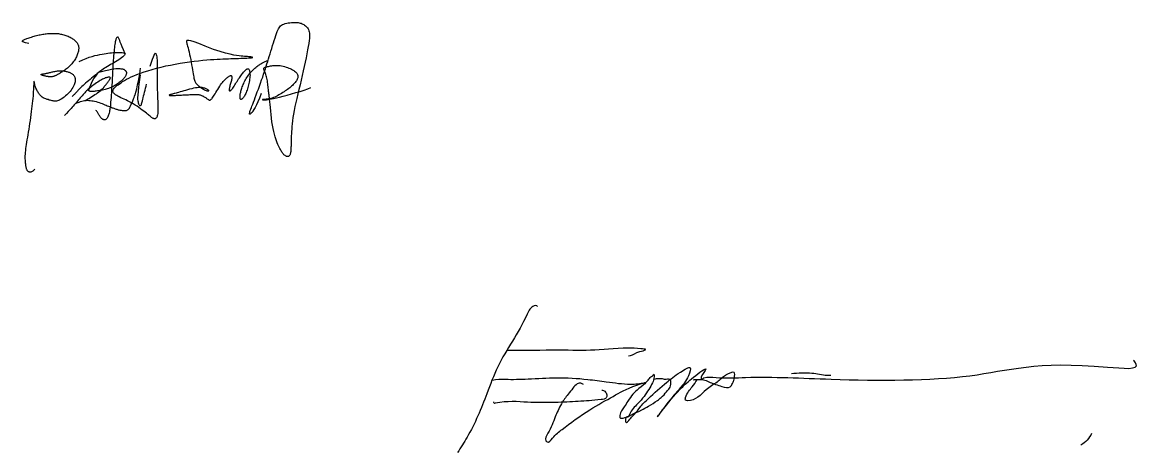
# Model space of a CAD drawing. Header units: millimetres. Extents: x 14385 to 129787, y 107826 to 186798.
# Drawn here: x 66650 to 68167, y 131366 to 131950 of the extents above; entities that cross this region are included whole.
import ezdxf

# ---------------------------------------------------------------- set-up
doc = ezdxf.new("R2010")
doc.units = ezdxf.units.MM
doc.header["$LTSCALE"] = 1000
doc.layers.add('TK', color=1, linetype='Continuous')

msp = doc.modelspace()

# ---------------------------------------------------------------- linework, layer by layer
at = {"layer": 'TK', "color": 12, "linetype": 'Continuous'}
for points in [[(66974.3, 131853.4), (66972.1, 131847.4), (66970, 131842.4), (66968.1, 131838.2), (66966.3, 131834.7), (66964.7, 131831.9), (66963.3, 131829.7), (66962.1, 131828), (66961, 131826.8), (66960.1, 131826), (66959.5, 131825.5), (66959, 131825.4), (66958.7, 131825.6), (66958.6, 131826.1), (66958.7, 131826.8), (66958.9, 131827.9), (66959.2, 131829.2), (66959.7, 131830.7), (66960.3, 131832.4), (66961.1, 131834.4), (66961.9, 131836.6), (66962.9, 131839.1), (66964, 131841.9), (66965.2, 131844.9), (66966.4, 131848.2), (66967.8, 131851.8), (66969.2, 131855.6), (66970.7, 131859.6), (66972.2, 131863.7), (66973.6, 131867.8), (66975.1, 131871.9), (66976.5, 131875.9), (66977.8, 131879.8), (66979, 131883.5), (66980.2, 131887.1), (66981.3, 131890.5), (66982.3, 131893.9), (66983.4, 131897.2), (66984.4, 131900.6), (66985.5, 131904), (66986.5, 131907.5), (66987.7, 131911.1), (66988.8, 131914.8), (66990, 131918.5), (66991.1, 131922.2), (66992.3, 131925.7), (66993.4, 131929.1), (66994.4, 131932.2), (66995.4, 131935), (66996.3, 131937.5), (66997.1, 131939.6), (66998, 131941.4), (66998.8, 131942.9), (66999.8, 131944.2), (67000.9, 131945.3), (67002.1, 131946.3), (67003.5, 131947.1), (67005.2, 131947.8), (67007.1, 131948.4), (67009.1, 131948.9), (67011.2, 131949.3), (67013.3, 131949.6), (67015.5, 131949.9), (67017.5, 131950), (67019.5, 131950.1), (67021.3, 131950.1), (67023, 131950), (67024.6, 131949.8), (67026, 131949.5), (67027.4, 131949.2), (67028.7, 131948.8), (67029.9, 131948.3), (67031.1, 131947.7), (67032.3, 131947), (67033.4, 131946.3), (67034.5, 131945.5), (67035.5, 131944.6), (67036.4, 131943.7), (67037.3, 131942.6), (67038.1, 131941.5), (67038.7, 131940.2), (67039.3, 131938.8), (67039.7, 131937.3), (67039.9, 131935.5), (67040.1, 131933.5), (67040, 131931.2), (67039.9, 131928.4), (67039.5, 131925.3), (67039, 131921.6), (67038.3, 131917.4), (67037.5, 131912.7), (67036.5, 131907.5), (67035.4, 131902), (67034.2, 131896.3), (67032.9, 131890.3), (67031.6, 131884.1), (67030.1, 131877.8), (67028.7, 131871.5), (67027.2, 131865.2), (67025.7, 131859), (67024.2, 131852.9), (67022.8, 131847), (67021.5, 131841.2), (67020.3, 131835.7), (67019.3, 131830.4), (67018.4, 131825.5), (67017.6, 131820.9), (67017, 131816.6), (67016.5, 131812.6), (67016.2, 131808.8), (67015.9, 131805.3), (67015.6, 131802), (67015.5, 131798.9), (67015.3, 131796.1), (67015.2, 131793.4), (67015.2, 131790.8), (67015.1, 131788.5), (67015.1, 131786.3), (67015, 131784.2), (67015, 131782.3), (67014.9, 131780.6), (67014.9, 131778.9), (67014.8, 131777.4), (67014.7, 131776), (67014.5, 131774.7), (67014.3, 131773.6), (67014.1, 131772.5), (67013.9, 131771.6), (67013.6, 131770.7), (67013.2, 131770), (67012.9, 131769.4), (67012.4, 131768.9), (67012, 131768.5), (67011.4, 131768.2), (67010.9, 131768), (67010.3, 131767.9), (67009.7, 131768), (67009, 131768.1), (67008.3, 131768.4), (67007.6, 131768.8), (67006.9, 131769.3), (67006.1, 131769.9), (67005.4, 131770.5), (67004.7, 131771.3), (67004, 131772.1), (67003.3, 131773), (67002.6, 131774), (67001.9, 131775.1), (67001.2, 131776.3), (67000.5, 131777.6), (66999.7, 131779.1), (66999, 131780.7), (66998.1, 131782.5), (66997.2, 131784.5), (66996.3, 131786.7), (66995.3, 131789.2), (66994.3, 131791.9), (66993.3, 131794.9), (66992.4, 131798.3), (66991.5, 131802), (66990.6, 131806.1), (66989.8, 131810.5), (66989.1, 131815.3), (66988.5, 131820.1), (66987.9, 131825), (66987.4, 131829.8), (66986.9, 131834.4), (66986.5, 131838.6), (66986.2, 131842.2), (66985.9, 131845.3), (66985.6, 131847.9), (66985.3, 131850), (66985.1, 131851.8), (66984.9, 131853.3), (66984.7, 131854.8), (66984.5, 131856.2), (66984.3, 131857.6), (66984.2, 131859.2), (66984, 131860.9), (66983.8, 131862.8), (66983.7, 131864.7), (66983.4, 131866.7), (66983.2, 131868.6), (66982.9, 131870.6), (66982.6, 131872.5), (66982.2, 131874.3), (66981.7, 131876), (66981.3, 131877.6), (66980.8, 131879.2), (66980.3, 131880.6), (66979.8, 131881.9), (66979.4, 131883), (66979, 131884), (66978.7, 131884.9), (66978.4, 131885.7), (66978.2, 131886.3), (66978.1, 131886.9), (66978.1, 131887.4), (66978.2, 131887.8), (66978.4, 131888.1), (66978.7, 131888.5), (66979.1, 131888.8), (66979.7, 131889.1), (66980.4, 131889.4), (66981.2, 131889.6), (66982.1, 131889.9), (66983.2, 131890.2), (66984.4, 131890.4), (66985.7, 131890.7), (66987.2, 131890.9), (66988.8, 131891.2), (66990.5, 131891.4), (66992.3, 131891.5), (66994.2, 131891.6), (66996.1, 131891.7), (66998.1, 131891.6), (67000.1, 131891.4), (67002.2, 131891.1), (67004.3, 131890.7), (67006.3, 131890.1), (67008.3, 131889.5), (67010.3, 131888.9), (67012.2, 131888.1), (67014, 131887.3), (67015.6, 131886.5), (67017.2, 131885.7), (67018.6, 131884.8), (67019.9, 131884), (67021, 131883.1), (67022, 131882.2), (67022.8, 131881.2), (67023.4, 131880.2), (67023.9, 131879.2), (67024.1, 131878.2), (67024.3, 131877.2), (67024.2, 131876.1), (67024.1, 131875), (67023.8, 131873.9), (67023.3, 131872.8), (67022.8, 131871.8), (67022.2, 131870.7), (67021.5, 131869.7), (67020.7, 131868.6), (67019.9, 131867.6), (67019, 131866.6), (67018, 131865.6), (67016.9, 131864.6), (67015.7, 131863.6), (67014.5, 131862.5), (67013.2, 131861.4), (67011.8, 131860.3), (67010.3, 131859.2), (67008.8, 131858.1), (67007.2, 131857), (67005.6, 131855.9), (67003.9, 131854.8), (67002.2, 131853.7), (67000.4, 131852.6), (66998.6, 131851.6), (66996.7, 131850.6), (66994.9, 131849.7), (66993, 131848.8), (66991.2, 131848.1), (66989.3, 131847.4), (66987.6, 131846.9), (66985.8, 131846.4), (66984.2, 131846.1), (66982.6, 131845.9), (66981.1, 131845.7), (66979.8, 131845.6), (66978.7, 131845.6), (66977.7, 131845.5), (66977, 131845.4), (66976.5, 131845.4), (66976.2, 131845.3), (66976.2, 131845.2), (66976.4, 131845.1), (66976.8, 131845), (66977.4, 131844.9), (66978.2, 131844.9), (66979.2, 131844.9), (66980.4, 131845), (66981.8, 131845.1), (66983.6, 131845.4), (66985.7, 131845.7), (66988.3, 131846.2), (66991.4, 131846.9), (66995.1, 131847.7), (66999.4, 131848.8), (67004.4, 131850.1), (67009.9, 131851.5), (67015.6, 131853.1), (67021.5, 131854.8), (67027.3, 131856.5), (67032.8, 131858.3), (67037.8, 131860), (67042.1, 131861.6)], [(66658.7, 131921.5), (66656.5, 131922), (66654.6, 131922.4), (66653.1, 131922.8), (66652, 131923.2), (66651.1, 131923.6), (66650.5, 131923.9), (66650.2, 131924.3), (66650.1, 131924.6), (66650.2, 131925), (66650.6, 131925.4), (66651.2, 131925.8), (66651.9, 131926.2), (66652.8, 131926.7), (66653.9, 131927.1), (66655.1, 131927.6), (66656.4, 131928.1), (66657.8, 131928.6), (66659.3, 131929.1), (66660.9, 131929.7), (66662.6, 131930.2), (66664.3, 131930.7), (66666, 131931.3), (66667.7, 131931.7), (66669.4, 131932.2), (66671.2, 131932.6), (66672.9, 131933), (66674.5, 131933.3), (66676.2, 131933.7), (66677.8, 131933.9), (66679.4, 131934.2), (66681, 131934.4), (66682.6, 131934.6), (66684.1, 131934.8), (66685.7, 131934.9), (66687.2, 131935.1), (66688.7, 131935.2), (66690.2, 131935.2), (66691.6, 131935.2), (66693.1, 131935.2), (66694.6, 131935.2), (66696.1, 131935.1), (66697.5, 131935), (66699, 131934.8), (66700.4, 131934.6), (66701.9, 131934.3), (66703.4, 131934), (66704.8, 131933.7), (66706.3, 131933.3), (66707.8, 131932.8), (66709.3, 131932.3), (66710.7, 131931.8), (66712.2, 131931.2), (66713.6, 131930.6), (66714.9, 131929.9), (66716.2, 131929.3), (66717.3, 131928.6), (66718.4, 131927.9), (66719.4, 131927.2), (66720.3, 131926.5), (66721.2, 131925.7), (66722, 131925), (66722.7, 131924.3), (66723.3, 131923.5), (66723.9, 131922.8), (66724.4, 131922.1), (66724.8, 131921.4), (66725.3, 131920.7), (66725.6, 131920), (66725.9, 131919.3), (66726.2, 131918.5), (66726.4, 131917.7), (66726.5, 131916.9), (66726.6, 131916), (66726.6, 131915.1), (66726.6, 131914.1), (66726.5, 131913.1), (66726.4, 131912.1), (66726.2, 131910.9), (66725.9, 131909.8), (66725.6, 131908.6), (66725.2, 131907.3), (66724.7, 131906), (66724.2, 131904.7), (66723.5, 131903.3), (66722.9, 131902), (66722.1, 131900.6), (66721.2, 131899.2), (66720.3, 131897.8), (66719.3, 131896.4), (66718.3, 131895.1), (66717.1, 131893.8), (66716, 131892.5), (66714.8, 131891.3), (66713.6, 131890.1), (66712.4, 131889), (66711.2, 131888), (66710, 131887), (66708.8, 131886.1), (66707.7, 131885.3), (66706.5, 131884.5), (66705.5, 131883.8), (66704.4, 131883.2), (66703.5, 131882.6), (66702.5, 131882), (66701.6, 131881.4), (66700.8, 131880.9), (66700, 131880.4), (66699.3, 131880), (66698.6, 131879.6), (66697.9, 131879.2), (66697.2, 131878.8), (66696.6, 131878.5), (66696, 131878.2), (66695.4, 131877.9), (66694.8, 131877.6), (66694.3, 131877.4), (66693.7, 131877.1), (66693.2, 131876.9), (66692.6, 131876.8), (66692, 131876.6), (66691.4, 131876.5), (66690.8, 131876.4), (66690.2, 131876.4), (66689.6, 131876.3), (66689, 131876.3), (66688.3, 131876.3), (66687.7, 131876.3), (66687, 131876.3), (66686.4, 131876.4), (66685.7, 131876.4), (66685.1, 131876.5), (66684.4, 131876.6), (66683.6, 131876.7), (66682.8, 131876.8), (66682, 131877), (66681.1, 131877.2), (66680.2, 131877.4), (66679.2, 131877.6), (66678.2, 131877.9), (66677.4, 131878.2), (66676.6, 131878.4), (66676, 131878.7), (66675.5, 131878.9), (66675.4, 131879.2), (66675.5, 131879.4), (66675.8, 131879.6), (66676.4, 131879.7), (66677.1, 131879.9), (66678, 131880.1), (66678.9, 131880.3), (66680, 131880.4), (66681, 131880.6), (66682, 131880.8), (66683, 131881), (66684.1, 131881.3), (66685.1, 131881.5), (66686.1, 131881.7), (66687.1, 131882), (66688.2, 131882.2), (66689.3, 131882.5), (66690.5, 131882.8), (66691.6, 131883), (66692.9, 131883.3), (66694.1, 131883.5), (66695.4, 131883.7), (66696.7, 131883.9), (66698, 131884.1), (66699.3, 131884.2), (66700.7, 131884.3), (66702, 131884.3), (66703.3, 131884.3), (66704.7, 131884.2), (66706, 131884.1), (66707.2, 131884), (66708.4, 131883.8), (66709.6, 131883.5), (66710.7, 131883.3), (66711.7, 131883), (66712.7, 131882.6), (66713.6, 131882.3), (66714.5, 131881.9), (66715.3, 131881.5), (66716.1, 131881), (66716.9, 131880.6), (66717.6, 131880.1), (66718.3, 131879.7), (66718.9, 131879.2), (66719.5, 131878.6), (66720, 131878), (66720.5, 131877.4), (66720.9, 131876.7), (66721.3, 131875.9), (66721.6, 131875.1), (66721.9, 131874.1), (66722, 131873.1), (66722, 131872), (66722, 131870.8), (66721.8, 131869.5), (66721.4, 131868.2), (66721, 131866.7), (66720.3, 131865.1), (66719.5, 131863.5), (66718.6, 131861.8), (66717.5, 131860), (66716.3, 131858.3), (66715, 131856.5), (66713.6, 131854.8), (66712.1, 131853.2), (66710.5, 131851.6), (66708.8, 131850.2), (66707.1, 131848.8), (66705.4, 131847.6), (66703.7, 131846.5), (66702.1, 131845.5), (66700.5, 131844.7), (66699.1, 131844.1), (66697.7, 131843.6), (66696.5, 131843.3), (66695.3, 131843.1), (66694.2, 131843.1), (66693, 131843.2), (66691.9, 131843.4), (66690.7, 131843.6), (66689.4, 131843.9), (66688.1, 131844.3), (66686.6, 131844.7), (66685.2, 131845.2), (66683.7, 131845.6), (66682.2, 131846.2), (66680.8, 131846.7), (66679.5, 131847.3), (66678.3, 131847.9), (66677.2, 131848.6), (66676.3, 131849.3), (66675.5, 131850), (66674.7, 131850.8), (66674, 131851.6), (66673.4, 131852.4), (66672.8, 131853.3), (66672.2, 131854.2), (66671.5, 131855.2), (66670.9, 131856.2), (66670.3, 131857.3), (66669.7, 131858.4), (66669.1, 131859.5), (66668.5, 131860.7), (66668, 131862), (66667.6, 131863.3), (66667.2, 131864.6), (66666.9, 131865.9), (66666.6, 131867.2), (66666.4, 131868.3), (66666.2, 131869.2), (66666.1, 131869.9), (66665.9, 131870.2), (66665.8, 131870.1), (66665.8, 131869.6), (66665.7, 131868.7), (66665.6, 131867.3), (66665.5, 131865.7), (66665.4, 131863.7), (66665.3, 131861.4), (66665.2, 131858.9), (66665, 131856.2), (66664.8, 131853.3), (66664.6, 131850.2), (66664.3, 131847), (66663.9, 131843.7), (66663.6, 131840.2), (66663.2, 131836.6), (66662.7, 131832.8), (66662.2, 131829), (66661.7, 131825.1), (66661.2, 131821.1), (66660.6, 131817.1), (66660, 131813), (66659.4, 131809), (66658.8, 131805.1), (66658.1, 131801.3), (66657.5, 131797.6), (66656.9, 131794.1), (66656.4, 131790.7), (66655.8, 131787.5), (66655.3, 131784.5), (66654.9, 131781.6), (66654.5, 131778.8), (66654.2, 131776.1), (66654, 131773.6), (66653.8, 131771.2), (66653.7, 131768.9), (66653.7, 131766.8), (66653.7, 131764.8), (66653.8, 131762.9), (66653.9, 131761.2), (66654.1, 131759.6), (66654.2, 131758.1), (66654.4, 131756.8), (66654.5, 131755.6), (66654.7, 131754.6), (66654.9, 131753.7), (66655.1, 131752.8), (66655.3, 131752.1), (66655.5, 131751.4), (66655.8, 131750.7), (66656.1, 131750.1), (66656.4, 131749.6), (66656.7, 131749.1), (66657.1, 131748.6), (66657.6, 131748.2), (66658.1, 131747.9), (66658.7, 131747.6), (66659.4, 131747.4), (66660.1, 131747.3), (66661, 131747.3), (66661.9, 131747.4), (66662.8, 131747.6), (66663.8, 131748.1), (66664.9, 131748.7), (66665.9, 131749.7), (66667, 131750.9)], [(66789.6, 131907.4), (66787.3, 131912.7), (66785.5, 131917.1), (66784.1, 131920.6), (66783.1, 131923.4), (66782.3, 131925.5), (66781.7, 131927.1), (66781.2, 131928.3), (66780.8, 131929.2), (66780.4, 131929.8), (66780, 131930.2), (66779.5, 131930.3), (66779.1, 131930.3), (66778.7, 131930.1), (66778.3, 131929.7), (66777.9, 131929.1), (66777.5, 131928.3), (66777.2, 131927.4), (66776.9, 131926.4), (66776.6, 131925.1), (66776.3, 131923.7), (66776, 131922.1), (66775.7, 131920.2), (66775.4, 131918.2), (66775.2, 131915.9), (66774.9, 131913.3), (66774.6, 131910.6), (66774.4, 131907.8), (66774.1, 131904.8), (66773.9, 131901.7), (66773.6, 131898.6), (66773.4, 131895.5), (66773.2, 131892.5), (66773, 131889.5), (66772.9, 131886.6), (66772.7, 131883.8), (66772.6, 131880.9), (66772.4, 131878), (66772.2, 131875), (66772.1, 131871.9), (66771.9, 131868.7), (66771.7, 131865.3), (66771.4, 131861.8), (66771.2, 131858.3), (66771, 131854.8), (66770.7, 131851.3), (66770.5, 131848), (66770.2, 131844.9), (66770, 131842), (66769.8, 131839.4), (66769.6, 131837.1), (66769.3, 131835), (66769.1, 131833.2), (66768.9, 131831.5), (66768.6, 131829.9), (66768.3, 131828.5), (66768, 131827.1), (66767.6, 131825.7), (66767.2, 131824.4), (66766.7, 131823.1), (66766.2, 131821.9), (66765.7, 131820.8), (66765.1, 131819.9), (66764.5, 131819.1), (66763.9, 131818.5), (66763.3, 131818.1), (66762.7, 131817.8), (66762.1, 131817.7), (66761.4, 131817.7), (66760.8, 131817.9), (66760.2, 131818.1), (66759.6, 131818.5), (66759, 131818.8), (66758.4, 131819.3), (66757.8, 131819.7), (66757.3, 131820.2), (66756.8, 131820.8), (66756.2, 131821.4), (66755.7, 131822.1), (66755.2, 131822.8), (66754.7, 131823.7), (66754.2, 131824.6), (66753.7, 131825.5), (66753.1, 131826.5), (66752.6, 131827.4), (66752, 131828.3), (66751.3, 131829.2), (66750.6, 131830), (66749.8, 131830.6)], [(66909.6, 131913.2), (66898.4, 131917.8), (66889.8, 131921.2), (66883.5, 131923.5), (66879, 131924.9), (66876, 131925.6), (66874.3, 131925.7), (66873.5, 131925.4), (66873.1, 131924.8), (66873, 131924.1), (66873.1, 131923.3), (66873.3, 131922.2), (66873.6, 131921), (66874, 131919.4), (66874.6, 131917.6), (66875.2, 131915.5), (66875.8, 131912.9), (66876.5, 131910), (66877.2, 131906.7), (66877.9, 131903.2), (66878.7, 131899.6), (66879.4, 131896), (66880, 131892.4), (66880.6, 131888.9), (66881.2, 131885.8), (66881.6, 131882.9), (66882.1, 131880.4), (66882.4, 131878.2), (66882.8, 131876.3), (66883.1, 131874.5), (66883.5, 131873), (66883.9, 131871.7), (66884.3, 131870.5), (66884.7, 131869.4), (66885.3, 131868.3), (66885.9, 131867.4), (66886.6, 131866.5), (66887.4, 131865.7), (66888.2, 131864.9), (66889.2, 131864.1), (66890.2, 131863.3), (66891.3, 131862.5), (66892.5, 131861.7), (66893.8, 131860.9), (66895, 131860.1), (66896.3, 131859.4), (66897.5, 131858.7), (66898.6, 131858.2), (66899.7, 131857.7), (66900.6, 131857.3), (66901.4, 131857.1), (66902, 131857), (66902.6, 131857), (66902.9, 131857), (66903.2, 131857.1), (66903.3, 131857.4), (66903.2, 131857.6), (66903, 131857.9), (66902.6, 131858.3), (66902.1, 131858.7), (66901.5, 131859.1), (66900.8, 131859.5), (66899.9, 131859.9), (66899, 131860.3), (66897.9, 131860.7), (66896.8, 131861), (66895.6, 131861.3), (66894.2, 131861.5), (66892.8, 131861.7), (66891.1, 131861.7), (66889.3, 131861.6), (66887.3, 131861.4), (66885.1, 131861.1), (66882.7, 131860.6), (66880.1, 131860), (66877.3, 131859.3), (66874.6, 131858.6), (66871.9, 131857.8), (66869.2, 131857), (66866.7, 131856.3), (66864.4, 131855.6), (66862.3, 131855), (66860.5, 131854.5), (66858.8, 131854.1), (66857.4, 131853.7), (66856.2, 131853.4), (66855.1, 131853.1), (66854.1, 131852.8), (66853.2, 131852.6), (66852.4, 131852.4), (66851.7, 131852.3), (66851.1, 131852.1), (66850.6, 131851.9), (66850.2, 131851.8), (66849.9, 131851.6), (66849.7, 131851.5), (66849.6, 131851.4), (66849.6, 131851.3), (66849.7, 131851.1), (66850, 131851), (66850.3, 131850.9), (66850.7, 131850.8), (66851.2, 131850.8), (66851.8, 131850.7), (66852.4, 131850.7), (66853.1, 131850.7), (66853.9, 131850.7), (66854.8, 131850.8), (66855.8, 131850.9), (66856.9, 131850.9), (66858.1, 131851), (66859.4, 131851.1), (66860.9, 131851.2), (66862.6, 131851.3), (66864.4, 131851.4), (66866.3, 131851.5), (66868.2, 131851.6), (66870.2, 131851.6), (66872.1, 131851.7), (66874, 131851.8), (66875.8, 131851.9), (66877.6, 131852), (66879.2, 131852.1), (66880.7, 131852.1), (66882.1, 131852.2), (66883.5, 131852.3), (66884.7, 131852.3), (66885.9, 131852.3), (66887, 131852.3), (66888, 131852.3), (66889, 131852.2), (66889.9, 131852), (66890.8, 131851.8), (66891.7, 131851.6), (66892.6, 131851.3), (66893.4, 131851), (66894.3, 131850.6), (66895.2, 131850.2), (66896.1, 131849.7), (66897.1, 131849.2), (66898, 131848.7), (66898.8, 131848.1), (66899.7, 131847.6), (66900.4, 131847), (66901.1, 131846.5), (66901.8, 131846), (66902.3, 131845.5), (66902.8, 131845.2), (66903.3, 131844.8), (66903.8, 131844.6), (66904.2, 131844.5), (66904.6, 131844.4), (66905.1, 131844.5), (66905.6, 131844.8), (66906.1, 131845.2), (66906.7, 131845.7), (66907.4, 131846.4), (66908.1, 131847.4), (66908.9, 131848.5), (66909.7, 131849.8), (66910.7, 131851.3), (66911.8, 131853), (66913, 131855), (66914.2, 131857), (66915.5, 131859.1), (66916.8, 131861.2), (66918.1, 131863.3), (66919.3, 131865.2), (66920.6, 131867), (66921.8, 131868.6), (66922.9, 131870), (66924, 131871.2), (66925, 131872.3), (66926, 131873.2), (66926.9, 131874.1), (66927.8, 131874.8), (66928.7, 131875.5), (66929.5, 131876), (66930.3, 131876.6), (66931, 131877), (66931.7, 131877.4), (66932.3, 131877.7), (66932.8, 131877.8), (66933.3, 131877.9), (66933.7, 131877.8), (66934.1, 131877.5), (66934.3, 131877.2), (66934.5, 131876.6), (66934.6, 131876), (66934.6, 131875.2), (66934.6, 131874.3), (66934.5, 131873.3), (66934.3, 131872.2), (66934, 131871), (66933.7, 131869.7), (66933.3, 131868.3), (66932.9, 131867), (66932.5, 131865.6), (66932.1, 131864.3), (66931.8, 131863.1), (66931.5, 131861.9), (66931.3, 131860.9), (66931.1, 131860), (66931, 131859.3), (66931, 131858.6), (66931, 131858.1), (66931.1, 131857.7), (66931.3, 131857.4), (66931.5, 131857.3), (66931.8, 131857.2), (66932.2, 131857.3), (66932.7, 131857.5), (66933.2, 131857.8), (66933.8, 131858.4), (66934.4, 131859), (66935.1, 131859.9), (66935.9, 131860.9), (66936.8, 131862.2), (66937.7, 131863.5), (66938.7, 131865.1), (66939.7, 131866.7), (66940.7, 131868.3), (66941.7, 131870), (66942.8, 131871.7), (66943.8, 131873.3), (66944.8, 131874.9), (66945.9, 131876.3), (66946.8, 131877.7), (66947.8, 131879), (66948.8, 131880.2), (66949.7, 131881.3), (66950.6, 131882.4), (66951.4, 131883.3), (66952.2, 131884.2), (66953, 131885.1), (66953.7, 131885.8), (66954.3, 131886.4), (66955, 131886.8), (66955.6, 131887.1), (66956.2, 131887.2), (66956.7, 131887.2), (66957.2, 131886.9), (66957.7, 131886.5), (66958.1, 131885.8), (66958.4, 131885), (66958.7, 131884), (66959, 131882.9), (66959.2, 131881.5), (66959.2, 131880.1), (66959.3, 131878.5), (66959.2, 131876.7), (66959, 131874.9), (66958.8, 131873), (66958.5, 131871.1), (66958.2, 131869.1), (66957.8, 131867.2), (66957.4, 131865.3), (66956.9, 131863.4), (66956.4, 131861.6), (66955.8, 131859.8), (66955.3, 131858.2), (66954.7, 131856.6), (66954.1, 131855.1), (66953.5, 131853.7), (66952.8, 131852.4), (66952.2, 131851.2), (66951.6, 131850.1), (66951, 131849.1), (66950.3, 131848.3), (66949.8, 131847.5), (66949.2, 131846.9), (66948.7, 131846.3), (66948.2, 131845.9), (66947.7, 131845.7), (66947.3, 131845.5), (66947, 131845.5), (66946.7, 131845.5), (66946.4, 131845.7), (66946.2, 131846), (66946, 131846.4), (66945.8, 131846.9), (66945.7, 131847.5), (66945.7, 131848.2), (66945.7, 131848.9), (66945.7, 131849.8), (66945.8, 131850.8), (66945.9, 131851.8), (66946.1, 131852.9), (66946.3, 131854.1), (66946.6, 131855.4), (66946.9, 131856.7), (66947.3, 131858.1), (66947.8, 131859.5), (66948.2, 131861), (66948.8, 131862.5), (66949.4, 131864.1), (66950, 131865.7), (66950.7, 131867.3), (66951.5, 131868.9), (66952.3, 131870.6), (66953.2, 131872.2), (66954.1, 131873.8), (66955.1, 131875.4), (66956.2, 131877), (66957.3, 131878.6), (66958.4, 131880.1), (66959.7, 131881.5), (66960.9, 131882.9), (66962.2, 131884.3), (66963.4, 131885.5), (66964.7, 131886.8), (66966, 131887.9), (66967.3, 131889), (66968.5, 131890), (66969.7, 131890.9), (66970.9, 131891.8), (66972, 131892.6), (66973.1, 131893.3), (66974.2, 131894), (66975.2, 131894.6), (66976.2, 131895.1), (66977.2, 131895.7), (66978.2, 131896.1), (66979.1, 131896.6), (66980, 131897), (66981, 131897.3), (66981.9, 131897.7), (66982.8, 131898.1), (66983.8, 131898.5)], [(66727.2, 131897.1), (66732.1, 131899.3), (66736.7, 131901.1), (66741, 131902.7), (66744.9, 131903.9), (66748.6, 131905), (66752.1, 131905.8), (66755.3, 131906.5), (66758.3, 131907.1), (66761.2, 131907.6), (66763.9, 131908), (66766.4, 131908.3), (66768.8, 131908.6), (66771.2, 131908.8), (66773.4, 131909), (66775.7, 131909.1), (66777.8, 131909.2), (66780, 131909.3), (66782.1, 131909.3), (66784, 131909.2), (66785.8, 131909.1), (66787.3, 131908.9), (66788.5, 131908.5), (66789.3, 131908), (66789.6, 131907.4), (66789.4, 131906.6), (66788.8, 131905.6), (66787.8, 131904.5), (66786.5, 131903.3), (66784.8, 131902), (66783, 131900.7), (66781, 131899.3), (66778.8, 131898), (66776.7, 131896.6), (66774.4, 131895.3), (66772.2, 131894), (66770, 131892.7), (66767.9, 131891.4), (66765.7, 131890.2), (66763.7, 131889), (66761.8, 131887.8), (66759.9, 131886.6), (66758.2, 131885.4), (66756.5, 131884.2), (66754.9, 131883), (66753.2, 131881.8), (66751.6, 131880.5), (66749.8, 131879.1), (66748, 131877.6), (66746.1, 131876), (66744.1, 131874.4), (66742, 131872.7), (66740, 131870.9), (66738, 131869.2), (66736, 131867.6), (66734.2, 131866), (66732.5, 131864.5), (66731.1, 131863.2), (66729.7, 131861.9), (66728.5, 131860.8), (66727.5, 131859.7), (66726.5, 131858.7), (66725.6, 131857.8), (66724.8, 131856.9), (66723.9, 131855.9), (66723.1, 131855), (66722.3, 131854.1), (66721.5, 131853.2), (66720.8, 131852.4), (66720, 131851.6), (66719.3, 131850.9), (66718.6, 131850.2), (66717.9, 131849.7)], [(66823.9, 131890.7), (66825.5, 131896), (66826.8, 131900.2), (66828, 131903.4), (66828.9, 131905.6), (66829.6, 131907.1), (66830.2, 131907.9), (66830.7, 131908.1), (66831.2, 131907.9), (66831.6, 131907.3), (66832, 131906.3), (66832.3, 131905), (66832.6, 131903.4), (66832.9, 131901.3), (66833.1, 131898.9), (66833.2, 131896.1), (66833.4, 131892.9), (66833.4, 131889.3), (66833.4, 131885.4), (66833.4, 131881.3), (66833.4, 131876.9), (66833.4, 131872.4), (66833.4, 131867.9), (66833.4, 131863.4), (66833.4, 131858.9), (66833.5, 131854.6), (66833.7, 131850.5), (66833.8, 131846.6), (66834, 131842.9), (66834.1, 131839.4), (66834.2, 131836.2), (66834.3, 131833.3), (66834.2, 131830.7), (66834.2, 131828.4), (66834, 131826.5), (66833.7, 131824.8), (66833.4, 131823.4), (66833, 131822.2), (66832.6, 131821.3), (66832.1, 131820.5), (66831.6, 131820), (66831.1, 131819.6), (66830.5, 131819.4), (66829.9, 131819.3), (66829.2, 131819.3), (66828.5, 131819.5), (66827.8, 131819.8), (66827, 131820.2), (66826.3, 131820.7), (66825.4, 131821.2), (66824.6, 131821.9), (66823.6, 131822.6), (66822.5, 131823.5), (66821.4, 131824.5), (66820, 131825.5), (66818.5, 131826.7), (66816.9, 131828.1), (66815, 131829.6), (66812.9, 131831.1), (66810.7, 131832.8), (66808.3, 131834.5), (66805.9, 131836.2), (66803.4, 131837.9), (66800.8, 131839.5), (66798.2, 131841), (66795.6, 131842.4), (66793.1, 131843.7), (66790.6, 131844.8), (66788.2, 131845.9), (66785.9, 131847), (66783.7, 131847.9), (66781.7, 131848.9), (66779.9, 131849.8), (66778.2, 131850.7), (66776.8, 131851.6), (66775.6, 131852.5), (66774.7, 131853.5), (66773.9, 131854.4), (66773.4, 131855.4), (66773.2, 131856.4), (66773.2, 131857.4), (66773.5, 131858.4), (66774.1, 131859.5), (66774.9, 131860.6), (66775.9, 131861.8), (66777.2, 131862.9), (66778.6, 131864.2), (66780.3, 131865.5), (66782.1, 131866.8), (66784.1, 131868.2), (66786.3, 131869.7), (66788.7, 131871.2), (66791.5, 131872.8), (66794.5, 131874.4), (66797.8, 131876), (66801.6, 131877.6), (66805.8, 131879.3), (66810.4, 131881.1), (66815.4, 131882.8), (66820.7, 131884.5), (66826.4, 131886.2), (66832.4, 131887.8), (66838.5, 131889.4), (66844.8, 131890.9), (66851.3, 131892.2), (66857.8, 131893.5), (66864.3, 131894.6), (66870.8, 131895.6), (66877.1, 131896.5), (66883.4, 131897.3), (66889.3, 131898), (66895.1, 131898.6), (66900.5, 131899.1), (66905.5, 131899.5), (66910.1, 131899.9), (66914.5, 131900.1), (66918.6, 131900.3), (66922.5, 131900.5), (66926.3, 131900.6), (66929.9, 131900.7), (66933.4, 131900.9), (66936.9, 131901), (66940.3, 131901.1), (66943.6, 131901.2), (66946.8, 131901.3), (66949.7, 131901.4), (66952.5, 131901.5), (66954.9, 131901.6), (66957.1, 131901.8), (66958.9, 131901.9), (66960.4, 131902), (66961.5, 131902.1), (66962.3, 131902.2), (66962.8, 131902.3), (66962.9, 131902.5), (66962.8, 131902.6), (66962.3, 131902.8), (66961.5, 131902.9), (66960.4, 131903.1), (66959.1, 131903.3), (66957.6, 131903.5), (66955.8, 131903.7), (66953.8, 131903.9), (66951.7, 131904), (66949.5, 131904.2), (66947.1, 131904.4), (66944.4, 131904.6), (66941.1, 131905.1), (66937.2, 131905.8), (66932.2, 131906.9), (66926.1, 131908.4), (66918.6, 131910.5), (66909.6, 131913.2)], [(66754.1, 131882.4), (66757.7, 131883.5), (66763, 131884.9), (66767.5, 131885.9), (66771.3, 131886.6), (66774.4, 131887.1), (66777.1, 131887.3), (66779.2, 131887.4), (66781.1, 131887.4), (66782.6, 131887.3), (66784, 131887.2), (66785.2, 131887.1), (66786.2, 131886.9), (66787, 131886.6), (66787.8, 131886.4), (66788.4, 131886.1), (66789, 131885.7), (66789.5, 131885.4), (66790, 131884.9), (66790.4, 131884.5), (66790.7, 131884), (66791, 131883.5), (66791.3, 131883), (66791.4, 131882.4), (66791.5, 131881.8), (66791.5, 131881.2), (66791.4, 131880.5), (66791.3, 131879.9), (66791.1, 131879.2), (66790.8, 131878.5), (66790.5, 131877.8), (66790.1, 131877.1), (66789.6, 131876.3), (66789.1, 131875.6), (66788.6, 131874.9), (66788, 131874.1), (66787.3, 131873.3), (66786.5, 131872.6), (66785.7, 131871.8), (66784.8, 131870.9), (66783.8, 131870.1), (66782.8, 131869.2), (66781.6, 131868.4), (66780.5, 131867.5), (66779.2, 131866.6), (66778, 131865.8), (66776.7, 131865), (66775.5, 131864.2), (66774.2, 131863.5), (66773, 131862.8), (66771.8, 131862.2), (66770.6, 131861.7), (66769.4, 131861.2), (66768.2, 131860.7), (66766.9, 131860.3), (66765.5, 131859.9), (66764, 131859.5), (66762.4, 131859), (66760.7, 131858.6), (66759, 131858.2), (66757.2, 131857.9), (66755.5, 131857.5), (66753.7, 131857.2), (66752, 131857), (66750.4, 131856.7), (66748.9, 131856.6), (66747.5, 131856.5), (66746.3, 131856.4), (66745.1, 131856.4), (66744.1, 131856.4), (66743.2, 131856.5), (66742.4, 131856.5), (66741.8, 131856.6), (66741.3, 131856.7), (66740.9, 131856.9), (66740.7, 131857.1), (66740.6, 131857.4), (66740.5, 131857.9), (66740.6, 131858.5), (66740.8, 131859.3), (66741.1, 131860.4), (66741.5, 131861.8), (66742.1, 131863.5), (66742.9, 131865.5), (66744, 131867.8), (66745.4, 131870.6), (66747.3, 131873.7), (66749.7, 131877.3), (66752.7, 131881.3)], [(66803.1, 131851.5), (66804.2, 131855.5), (66805.5, 131860.1), (66806.7, 131865.1), (66807.9, 131870.2), (66808.9, 131875.2), (66809.7, 131880), (66810.2, 131884.3), (66810.4, 131888)], [(66810, 131879.1), (66808.7, 131869.6), (66807.8, 131862.1), (66807.2, 131856.1), (66806.8, 131851.5), (66806.7, 131848.1), (66806.7, 131845.5), (66806.9, 131843.6), (66807.2, 131842.1), (66807.6, 131840.9), (66808, 131839.7), (66808.4, 131838.8), (66808.9, 131838.1), (66809.3, 131837.5), (66809.8, 131837.2), (66810.3, 131837), (66810.7, 131837.1), (66811, 131837.4), (66811.4, 131837.9), (66811.7, 131838.6), (66812, 131839.5), (66812.3, 131840.7), (66812.7, 131842.1), (66813.1, 131843.8), (66813.6, 131845.7), (66814.1, 131847.8), (66814.7, 131850.2), (66815.4, 131852.8), (66816.1, 131855.4), (66816.8, 131858.2), (66817.5, 131860.9), (66818.2, 131863.7), (66818.9, 131866.4)], [(66735.5, 131844.1), (66737, 131844.9), (66738.7, 131845.9), (66740.6, 131847), (66742.6, 131848.2), (66744.6, 131849.4), (66746.7, 131850.7), (66748.7, 131852), (66750.6, 131853.2), (66752.3, 131854.4), (66753.9, 131855.6), (66755.3, 131856.7), (66756.5, 131857.8), (66757.6, 131858.9), (66758.7, 131859.9), (66759.7, 131860.9), (66760.6, 131861.9), (66761.4, 131862.9), (66762.3, 131863.8), (66763.1, 131864.8), (66763.8, 131865.7), (66764.5, 131866.6), (66765.2, 131867.5), (66765.9, 131868.4), (66766.5, 131869.2), (66767.1, 131870.1), (66767.7, 131870.9), (66768.2, 131871.7), (66768.7, 131872.5), (66769.1, 131873.2), (66769.3, 131873.8), (66769.5, 131874.3), (66769.6, 131874.8), (66769.5, 131875.2), (66769.3, 131875.5), (66769, 131875.7), (66768.5, 131875.8), (66768, 131875.9), (66767.3, 131875.8), (66766.5, 131875.7), (66765.7, 131875.5), (66764.8, 131875.3), (66763.8, 131875), (66762.7, 131874.6), (66761.5, 131874.1), (66760.2, 131873.5), (66758.9, 131872.8), (66757.4, 131872), (66755.9, 131871.2), (66754.3, 131870.2), (66752.6, 131869.1), (66750.8, 131867.9), (66749.1, 131866.7), (66747.4, 131865.5), (66745.7, 131864.2), (66744, 131862.9), (66742.5, 131861.7), (66741, 131860.5), (66739.7, 131859.3), (66738.4, 131858.2), (66737.2, 131857), (66736, 131855.8), (66734.8, 131854.6), (66733.7, 131853.3), (66732.5, 131852), (66731.2, 131850.5), (66730, 131849), (66728.7, 131847.5), (66727.4, 131845.9), (66726.1, 131844.3), (66724.7, 131842.7), (66723.4, 131841.1), (66722, 131839.6), (66720.7, 131838.1), (66719.3, 131836.5), (66717.8, 131835), (66716.2, 131833.2), (66714.4, 131831.3), (66712.3, 131829), (66710, 131826.5), (66707.3, 131823.5)], [(66722.2, 131839.8), (66722.5, 131839.9), (66723.3, 131840.3), (66724.3, 131840.8), (66725.7, 131841.4), (66727.3, 131842), (66729, 131842.6), (66730.9, 131843.2), (66732.8, 131843.7), (66734.7, 131844), (66736.6, 131844.2), (66738.5, 131844.3), (66740.4, 131844.2), (66742.3, 131844.1), (66744.3, 131843.8), (66746.3, 131843.5), (66748.3, 131843), (66750.3, 131842.5), (66752.4, 131841.9), (66754.4, 131841.2), (66756.5, 131840.5), (66758.5, 131839.8), (66760.4, 131839.1), (66762.2, 131838.4), (66763.9, 131837.7), (66765.5, 131837), (66767, 131836.4), (66768.4, 131835.9), (66769.7, 131835.3), (66770.9, 131834.8), (66772.1, 131834.3), (66773.2, 131833.9), (66774.2, 131833.5), (66775.2, 131833.1), (66776.3, 131832.7), (66777.3, 131832.4), (66778.3, 131832.1), (66779.2, 131831.8), (66780.3, 131831.6), (66781.3, 131831.3), (66782.3, 131831.1), (66783.4, 131830.9), (66784.5, 131830.8), (66785.6, 131830.6), (66786.7, 131830.5), (66787.8, 131830.4), (66788.8, 131830.4), (66789.8, 131830.4), (66790.7, 131830.5), (66791.6, 131830.6), (66792.4, 131830.9), (66793.1, 131831.3), (66793.8, 131831.8), (66794.6, 131832.6), (66795.4, 131833.7), (66796.2, 131835.1), (66797.1, 131836.9), (66798, 131839), (66799.1, 131841.3), (66800.1, 131843.8), (66801, 131846.1), (66801.8, 131848.3), (66802.5, 131850), (66802.9, 131851.1), (66803.1, 131851.5)]]:
    msp.add_lwpolyline(points, dxfattribs=at)
for points, knots in [([(67349.7, 131564.5), (67349.5, 131564.8), (67348.4, 131565.9), (67340.7, 131565.1), (67331.7, 131544.6), (67316.5, 131518.2), (67294.4, 131483.5), (67278.4, 131438.1), (67261.7, 131398.2), (67245.5, 131373.1), (67241, 131366.2)], [72.680107, 72.680107, 72.680107, 72.680107, 81.019457, 100.326132, 182.580914, 413.915319, 636.812332, 855.714326, 1216.755738, 1353.473812, 1353.473812, 1353.473812, 1353.473812]), ([(67473.3, 131497.5), (67477.3, 131497.3), (67482.2, 131502.7), (67502.1, 131506.1), (67466.8, 131509.5), (67439.6, 131504.3), (67373, 131505.5), (67345.9, 131504.8), (67309.1, 131504.6), (67307.9, 131504.6)], [0, 0, 0, 0, 67.246879, 139.022777, 177.129, 490.675132, 755.658857, 1168.782756, 1182.91817, 1182.91817, 1182.91817, 1182.91817]), ([(67288, 131464.7), (67294.5, 131466.2), (67309.4, 131465.4), (67339.8, 131465.9), (67376.7, 131468.9), (67412.4, 131466.5), (67445.6, 131462.1), (67471.6, 131458.3), (67489.7, 131459.7), (67498.6, 131462), (67500.6, 131466.1), (67504, 131469.3), (67506.5, 131470.9), (67508.4, 131474.2), (67508.1, 131466), (67504.8, 131458.3), (67496.4, 131444.1), (67485.2, 131431.8), (67475.7, 131422.9), (67474.2, 131416.3), (67471.9, 131414.2), (67474.6, 131416), (67476.1, 131416.8), (67479.2, 131418.4), (67482.6, 131420.6), (67486.8, 131421.9), (67492.8, 131425.1), (67501.6, 131429.5), (67510.5, 131435.5), (67518.9, 131441.8), (67524.2, 131447.6), (67528.3, 131452.9), (67531, 131457), (67530.7, 131460.8), (67531, 131465.4), (67526.2, 131466.2), (67522.7, 131465.1), (67519.4, 131466.8), (67515.5, 131466.3), (67511.6, 131466.4), (67508.9, 131465.8), (67507.9, 131465.6)], [238.700023, 238.700023, 238.700023, 238.700023, 341.868095, 513.660698, 729.487312, 964.079259, 1105.733667, 1288.301413, 1398.726987, 1408.946772, 1438.751756, 1468.463534, 1483.366503, 1493.713875, 1513.189455, 1561.828165, 1681.599045, 1754.881929, 1851.563089, 1875.431871, 1880.00054, 1889.426, 1904.362998, 1920.738411, 1942.949264, 1972.648581, 1994.326939, 2056.485752, 2135.810631, 2172.658414, 2230.951763, 2265.546566, 2285.802081, 2310.105906, 2329.770941, 2351.745854, 2374.418708, 2391.286813, 2410.671824, 2438.17859, 2456.24196, 2456.24196, 2456.24196, 2456.24196]), ([(67437.1, 131451.1), (67438.6, 131451.3), (67441.9, 131449.4), (67444.4, 131445.3), (67443.3, 131438.9), (67426.7, 131437), (67405.5, 131435.8), (67371.7, 131433.7), (67333.3, 131434.2), (67308.9, 131436.7), (67290.3, 131432.8), (67290.2, 131434.4), (67290.4, 131435.1)], [0, 0, 0, 0, 24.753795, 55.718526, 77.100121, 119.528125, 291.820922, 465.943498, 673.724284, 918.289566, 927.68982, 938.296049, 938.296049, 938.296049, 938.296049])]:
    msp.add_open_spline(points, degree=3, knots=knots, dxfattribs=at)
for points, start_tangent in [([(67412.3, 131458.7), (67408.5, 131460.4), (67403.8, 131459.5), (67397.9, 131453.6), (67391.2, 131445.5), (67382.1, 131432.4), (67373.8, 131414.6), (67363.8, 131392.4), (67361.1, 131382.4), (67362.8, 131380.7), (67370, 131385.8), (67383.1, 131397.7), (67420.8, 131424.4), (67452.5, 131442.6), (67484.4, 131457.8), (67496.2, 131460.8), (67487.3, 131453.2), (67479.3, 131445.5), (67472.5, 131436.2), (67467.5, 131428.2), (67461.5, 131416.8), (67461.5, 131413.8), (67468.3, 131413.8), (67473, 131415.1), (67471.3, 131414.6), (67469.2, 131410.8), (67469.2, 131409.6), (67469.6, 131407.4), (67475.1, 131411.7), (67479.3, 131416.3), (67481.4, 131418.4), (67489, 131427.8), (67500, 131439.2), (67525, 131461.6), (67544, 131475.6), (67557.2, 131481.5), (67554.6, 131470.5), (67543.6, 131454), (67524.2, 131430.7), (67512.3, 131414.6), (67521.2, 131426.1), (67545.3, 131454), (67561.8, 131468.8), (67578.4, 131479.4), (67572.2, 131469.1), (67571.9, 131468), (67571.9, 131465.7), (67567.7, 131465), (67561.4, 131465), (67571.1, 131465.4), (67584.2, 131461.6), (67600.2, 131456), (67611.4, 131455.6), (67614.4, 131459.8), (67616.3, 131464.2), (67617.5, 131472.1), (67616.7, 131475.1), (67613.3, 131475.1), (67611, 131474), (67608.8, 131473.1), (67605.1, 131471), (67593.5, 131462), (67578.9, 131451.5), (67553.6, 131436.6), (67550.9, 131437.3), (67550.9, 131441.1), (67559.9, 131455.6), (67566.6, 131465)], (-0.999433, -0.033681)), ([(67571.7, 131465.3), (67575.7, 131467.5), (67592.2, 131468.2), (67632.4, 131468.2), (67748.4, 131465.9), (67936.9, 131470.6), (68123.6, 131482.4), (68162.5, 131487.1), (68159, 131491.8)], (-0.998983, -0.045089)), ([(67694.5, 131473.6), (67722.4, 131474.2), (67743.2, 131471.3), (67747.9, 131471.3)], (-0.998556, 0.053716)), ([(68102.3, 131392.2), (68096.4, 131383.1), (68087.8, 131376.4)], (0.706765, 0.707449))]:
    msp.add_spline(points, degree=3, dxfattribs=dict(at, start_tangent=start_tangent))

doc.saveas('drawing.dxf')
